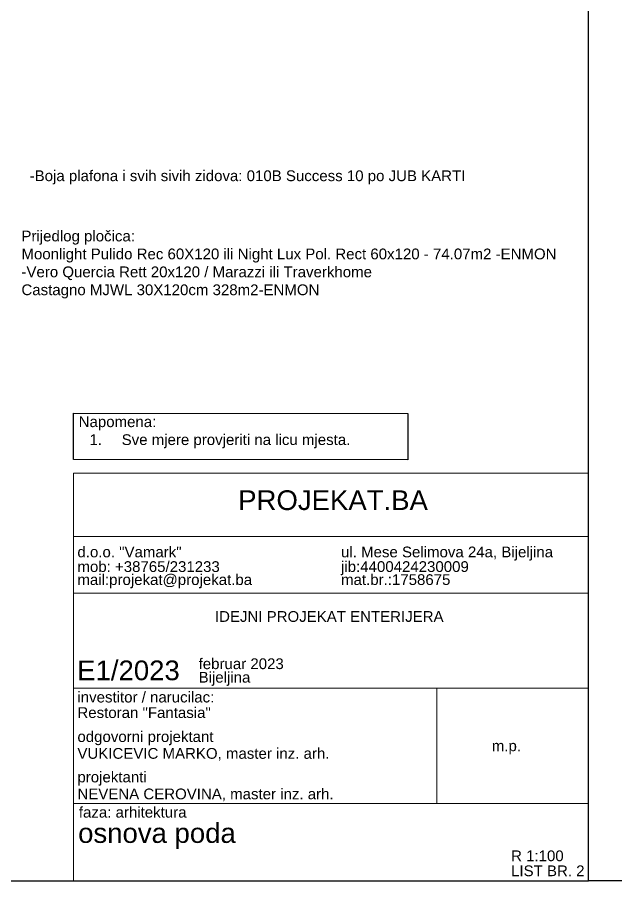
# Model space of a CAD drawing. Header units: centimetres. Extents: x -26724 to 60145, y -23645 to 6771.
# Drawn here: x -13453 to -12483, y 81 to 1479 of the extents above; entities that cross this region are included whole.
import ezdxf

# ---------------------------------------------------------------- set-up
doc = ezdxf.new("R2010")
doc.units = ezdxf.units.CM
for name, color, linetype, lineweight in [('4.KOTE', 88, 'Continuous', 15), ('kote', 7, 'Continuous', 20), ('zid', 7, 'Continuous', 40)]:
    doc.layers.add(name, color=color, linetype=linetype, lineweight=lineweight)
doc.layers.add('pozicije', color=7, linetype='Continuous')
doc.layers.add('tekst', color=7, linetype='Continuous')
doc.styles.add('0.15', font='arial.ttf', dxfattribs={"height": 0.15})
doc.styles.get("Standard").update_dxf_attribs({"font": 'calibri.ttf'})
doc.dimstyles.new('ja 1 50', dxfattribs={"dimtxt": 10, "dimasz": 5, "dimexe": 5, "dimexo": 5, "dimgap": 1, "dimtad": 1, "dimdec": 0, "dimtxsty": 'Standard', "dimblk": 'ARCHTICK', "dimcen": 2.5, "dimclrd": 256, "dimclrt": 7, "dimadec": 0, "dimazin": 0, "dimtfac": 1, "dimtdec": 0, "dimtix": 1, "dimtmove": 1, "dimatfit": 3, "dimldrblk": 'ARCHTICK', "dimfxl": 10, "dimfxlon": 1, "dimlwd": 0, "dimlwe": 9, "dimarcsym": 0})

# ---------------------------------------------------------------- blocks, each defined once
blk = doc.blocks.new('_ArchTick')
at = {"color": 0, "linetype": 'ByBlock', "const_width": 0.15}
blk.add_lwpolyline([(-0.5, -0.5), (0.5, 0.5)], dxfattribs=at)
blk = doc.blocks.new('*D2096')
at = {"layer": '4.KOTE', "color": 0, "lineweight": 9, "transparency": 16777216}
for p, q in [((-19851.5, 761.9), (-19866.5, 761.9)), ((-19854.9, 611.9), (-19866.5, 611.9))]:
    blk.add_line(p, q, dxfattribs=at)
at = {"layer": '4.KOTE', "lineweight": 0, "transparency": 16777216}
blk.add_line((-19861.5, 761.9), (-19861.5, 611.9), dxfattribs=at)
at = {"layer": 'Defpoints', "color": 0, "transparency": 16777216}
for p in [(0, 761.9, 13.5), (-19861.5, 611.9), (-19850, 611.9, 13.5)]:
    blk.add_point(p, dxfattribs=at)
at = {"layer": '4.KOTE', "lineweight": 0, "transparency": 16777216, "xscale": 5, "yscale": 5, "zscale": 5}
for p, rotation in [((-19861.5, 761.9), 90), ((-19861.5, 611.9), 270)]:
    blk.add_blockref('_ArchTick', p, dxfattribs=dict(at, rotation=rotation))
at = {"layer": '4.KOTE', "color": 7, "transparency": 16777216, "insert": (-19867.6, 686.9), "char_height": 10, "attachment_point": 5, "rotation": 90}
blk.add_mtext('150', dxfattribs=at)
blk = doc.blocks.new('*D2099')
at = {"layer": '4.KOTE', "color": 0, "lineweight": 9, "transparency": 16777216}
for p, q in [((-19656.4, 931.9), (-19671.4, 931.9)), ((-19666.4, 866.9), (-19671.4, 866.9))]:
    blk.add_line(p, q, dxfattribs=at)
at = {"layer": '4.KOTE', "lineweight": 0, "transparency": 16777216}
blk.add_line((-19666.4, 931.9), (-19666.4, 866.9), dxfattribs=at)
at = {"layer": 'Defpoints', "color": 0, "transparency": 16777216}
for p in [(0, 931.9, 40.5), (-19666.4, 866.9), (-19666.4, 866.9)]:
    blk.add_point(p, dxfattribs=at)
at = {"layer": '4.KOTE', "lineweight": 0, "transparency": 16777216, "xscale": 5, "yscale": 5, "zscale": 5}
for p, rotation in [((-19666.4, 931.9), 90), ((-19666.4, 866.9), 270)]:
    blk.add_blockref('_ArchTick', p, dxfattribs=dict(at, rotation=rotation))
at = {"layer": '4.KOTE', "color": 7, "transparency": 16777216, "insert": (-19672.5, 899.4), "char_height": 10, "attachment_point": 5, "rotation": 90}
blk.add_mtext('65', dxfattribs=at)

msp = doc.modelspace()

# ---------------------------------------------------------------- linework, layer by layer
msp.add_lwpolyline([(-8072.6, 80.7), (-12527.6, 80.7), (-12527.6, 3230.7), (-8072.6, 3230.7), (-8072.6, 80.7)])
at = {"layer": 'kote', "color": 0}
for p, q in [((-13361.5, 740.7), (-12527.6, 740.7)), ((-13361.5, 80.7), (-13361.5, 740.7)), ((-13361.5, 638.3), (-12527.6, 638.3)), ((-13361.5, 546.5), (-12527.6, 546.5)), ((-13361.5, 392.4), (-12527.6, 392.4)), ((-12772.8, 392.4), (-12772.8, 205.9)), ((-12527.6, 205.9), (-13361.5, 205.9))]:
    msp.add_line(p, q, dxfattribs=at)
at = {"layer": 'tekst', "lineweight": 25}
msp.add_lwpolyline([(-13361.5, 837.9), (-12820, 837.5), (-12820, 762.5), (-13361.5, 762.8)], close=True, dxfattribs=at)
at = {"layer": 'zid', "lineweight": 25, "ltscale": 12}
msp.add_lwpolyline([(-12527.6, 3050.7), (-16727.6, 3050.7), (-16727.6, 80.7), (-12527.6, 80.7)], close=True, dxfattribs=at)

# ---------------------------------------------------------------- texts
at = {"layer": 'pozicije', "color": 0, "style": '0.15'}
for s, height, p in [('PROJEKAT.BA', 31.926, (-13094.8, 681)), ('d.o.o. "Vamark"', 17.414, (-13355.2, 604.4)), ('ul. Mese Selimova 24a, Bijeljina', 17.414, (-12928.2, 604.4)), ('mob: +38765/231233', 17.414, (-13355.2, 580.7)), ('jib:4400424230009', 17.414, (-12928.2, 580.7)), ('mail:projekat@projekat.ba', 17.414, (-13355.2, 559.6)), ('mat.br.:1758675', 17.414, (-12928.2, 559.6)), ('IDEJNI PROJEKAT ENTERIJERA', 17.414, (-13132.5, 499.9)), ('E1/2023', 31.93, (-13355.6, 405.4)), ('februar 2023', 17.414, (-13158.9, 423.4)), ('Bijeljina', 17.41, (-13158.9, 401.5)), ('investitor / narucilac:', 17.414, (-13355.2, 369.4)), ('Restoran "Fantasia"', 17.414, (-13355.2, 344.3)), ('odgovorni projektant', 17.414, (-13355.2, 305.4)), ('VUKICEVIC MARKO, master inz. arh.', 17.414, (-13355.2, 278.2)), ('m.p.', 17.41, (-12684, 290.5)), ('projektanti', 17.414, (-13355.2, 240)), ('NEVENA CEROVINA, master inz. arh.', 17.414, (-13355.2, 212.6)), ('faza: arhitektura', 17.414, (-13352.9, 183)), ('osnova poda', 31.926, (-13354.1, 142)), ('R 1:100', 17.41, (-12652.8, 112.4)), ('LIST BR. 2', 17.41, (-12652.8, 88.1))]:
    msp.add_text(s, height=height, dxfattribs=at).set_placement(p)
at = {"layer": 'pozicije', "color": 0, "char_height": 17.414, "attachment_point": 1, "style": '0.15'}
for s, width, insert in [('\\pi-52.24196,l69.65595,t69.65595;{\\fArial|b0|i0|c238|p34;\\P-Boja plafona i svih sivih zidova: 010B Success 10 po JUB KARTI}', 780.576, (-13450, 1260)), ('\\pi-52.24196,l69.65595,t69.65595;{\\fArial|b0|i0|c238|p34;Prijedlog pločica: \\P}Moonlight Pulido Rec 60X120 ili Night Lux Pol. Rect 60x120{\\fArial|b0|i0|c238|p34; - 74.07m2 -ENMON}\\P{\\fArial|b0|i0|c238|p34;-Vero Quercia Rett 20x120 / Marazzi }ili Traverkhome \\PCastagno MJWL 30X120cm {\\fArial|b0|i0|c238|p34;328m2-ENMON}', 951.648, (-13463.3, 1133.4)), ('Napomena: \\P\\pi-52.24196,l69.65595,t69.65595;1.^ISve mjere provjeriti na licu mjesta.', 579.946, (-13353.2, 832.7))]:
    msp.add_mtext_dynamic_manual_height_columns(s, width=width, gutter_width=750, heights=[0], dxfattribs=dict(at, insert=insert))

# ---------------------------------------------------------------- dimensions: what is measured, and where the dimension line sits
at = {"layer": '4.KOTE'}
for base, p1, p2, picture, middle in [((-19666.4, 866.9), (0, 931.9, 40.5), (-19666.4, 866.9), '*D2099', (-19672.5, 899.4)), ((-19861.5, 611.9), (0, 761.9, 13.5), (-19850, 611.9, 13.5), '*D2096', (-19867.6, 686.9))]:
    dim = msp.add_linear_dim(base=base, p1=p1, p2=p2, angle=90, dimstyle='ja 1 50', dxfattribs=at)
    dim.commit()
    dim.dimension.update_dxf_attribs({"geometry": picture, "text_midpoint": middle})

doc.saveas('drawing.dxf')
